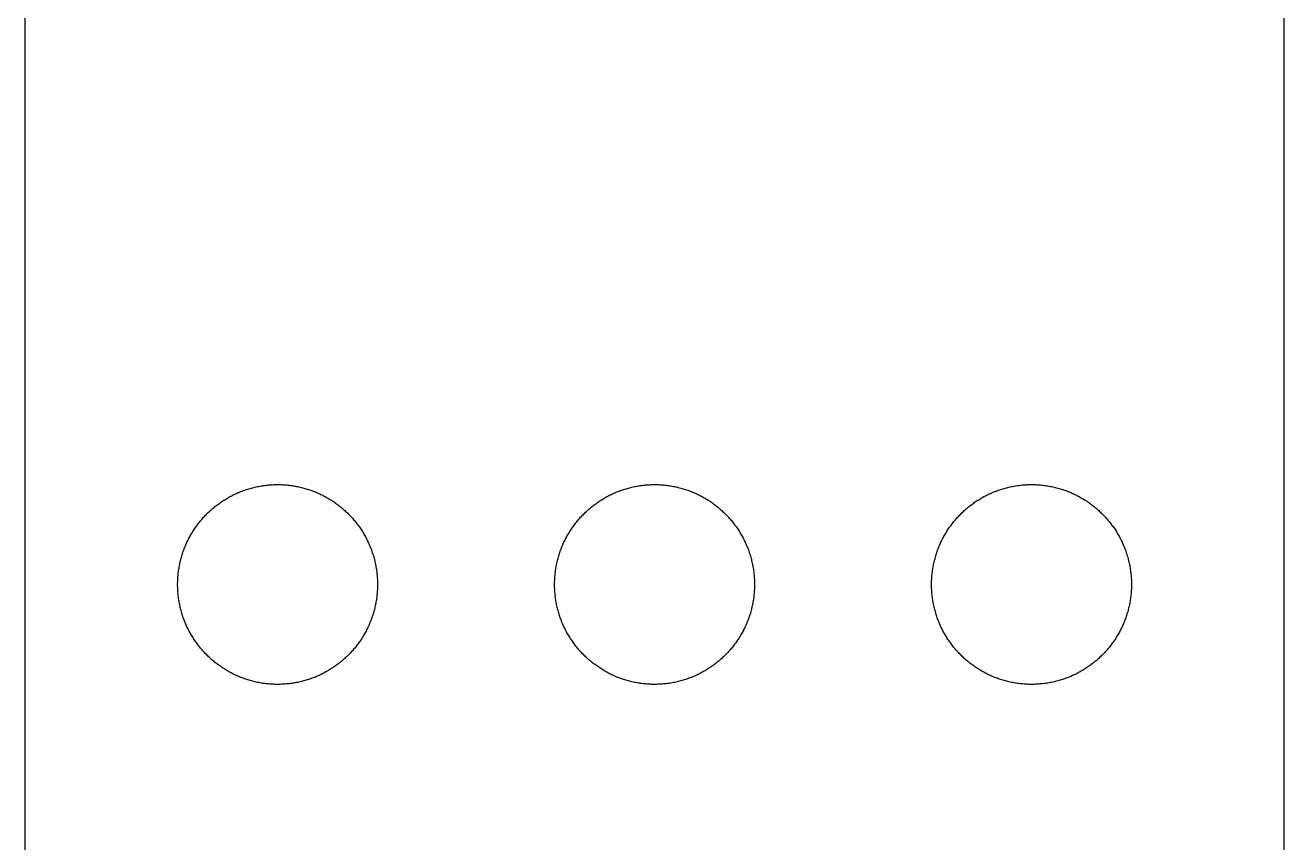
# Model space of a CAD drawing. Extents: x 85 to 125, y -208 to -80.
# Drawn here: x 84.81 to 125.11, y -175.06 to -148.87 of the extents above; entities that cross this region are included whole.
import ezdxf

# ---------------------------------------------------------------- set-up
doc = ezdxf.new("R2010")
doc.units = 0
doc.layers.add('CUT_RECTANGLE', color=7, linetype='CONTINUOUS')

msp = doc.modelspace()

# ---------------------------------------------------------------- linework, layer by layer
at = {"layer": 'CUT_RECTANGLE', "color": 1}
for points in [[(84.806, -176.204), (84.806, -172.188), (84.806, -168.172), (84.806, -164.156), (84.806, -160.141), (84.806, -156.125), (84.806, -152.109), (84.806, -148.093)], [(125.107, -148.093), (125.107, -152.109), (125.107, -156.125), (125.107, -160.141), (125.107, -164.156), (125.107, -168.172), (125.107, -172.188), (125.107, -176.204), (125.107, -180.219), (125.107, -184.235), (125.107, -188.251), (125.107, -192.266), (125.107, -196.282), (125.107, -200.298), (125.107, -204.314), (125.107, -208.329)]]:
    msp.add_lwpolyline(points, dxfattribs=at)
for points in [[(89.688, -166.788), (89.688, -166.844), (89.689, -166.899), (89.692, -166.953), (89.695, -167.008), (89.699, -167.062), (89.704, -167.116), (89.71, -167.169), (89.717, -167.223), (89.725, -167.276), (89.733, -167.329), (89.742, -167.381), (89.753, -167.433), (89.764, -167.485), (89.775, -167.537), (89.789, -167.588), (89.802, -167.639), (89.816, -167.69), (89.832, -167.74), (89.847, -167.79), (89.864, -167.84), (89.882, -167.889), (89.9, -167.938), (89.919, -167.986), (89.939, -168.034), (89.96, -168.082), (89.981, -168.129), (90.003, -168.176), (90.026, -168.222), (90.049, -168.268), (90.074, -168.314), (90.099, -168.359), (90.124, -168.404), (90.151, -168.448), (90.178, -168.492), (90.206, -168.535), (90.234, -168.578), (90.263, -168.62), (90.293, -168.662), (90.324, -168.703), (90.354, -168.744), (90.386, -168.784), (90.419, -168.824), (90.451, -168.863), (90.485, -168.902), (90.519, -168.94), (90.554, -168.978), (90.589, -169.015), (90.625, -169.051), (90.661, -169.087), (90.698, -169.123), (90.736, -169.157), (90.774, -169.191), (90.813, -169.225), (90.852, -169.258), (90.892, -169.29), (90.932, -169.322), (90.973, -169.353), (91.014, -169.383), (91.056, -169.413), (91.099, -169.442), (91.141, -169.471), (91.184, -169.498), (91.228, -169.525), (91.272, -169.552), (91.317, -169.577), (91.362, -169.602), (91.408, -169.627), (91.454, -169.65), (91.5, -169.673), (91.547, -169.695), (91.594, -169.717), (91.642, -169.737), (91.69, -169.757), (91.739, -169.776), (91.788, -169.794), (91.837, -169.812), (91.886, -169.829), (91.936, -169.844), (91.986, -169.86), (92.037, -169.874), (92.088, -169.888), (92.139, -169.901), (92.191, -169.913), (92.243, -169.923), (92.295, -169.934), (92.348, -169.943), (92.4, -169.951), (92.453, -169.959), (92.507, -169.966), (92.561, -169.972), (92.614, -169.977), (92.669, -169.981), (92.723, -169.984), (92.778, -169.987), (92.833, -169.988), (92.888, -169.988), (92.943, -169.988), (92.998, -169.987), (93.053, -169.984), (93.107, -169.981), (93.161, -169.977), (93.215, -169.972), (93.269, -169.966), (93.322, -169.959), (93.375, -169.951), (93.428, -169.943), (93.481, -169.934), (93.533, -169.923), (93.585, -169.913), (93.636, -169.901), (93.688, -169.888), (93.739, -169.874), (93.789, -169.86), (93.839, -169.844), (93.889, -169.829), (93.939, -169.812), (93.988, -169.794), (94.037, -169.776), (94.086, -169.757), (94.133, -169.737), (94.181, -169.717), (94.229, -169.695), (94.275, -169.673), (94.322, -169.65), (94.368, -169.627), (94.413, -169.602), (94.458, -169.577), (94.503, -169.552), (94.547, -169.525), (94.591, -169.498), (94.634, -169.471), (94.677, -169.442), (94.72, -169.413), (94.761, -169.383), (94.802, -169.353), (94.843, -169.322), (94.884, -169.29), (94.923, -169.258), (94.963, -169.225), (95.002, -169.191), (95.039, -169.157), (95.077, -169.123), (95.114, -169.087), (95.151, -169.051), (95.187, -169.015), (95.222, -168.978), (95.257, -168.94), (95.291, -168.902), (95.324, -168.863), (95.357, -168.824), (95.39, -168.784), (95.421, -168.744), (95.452, -168.703), (95.483, -168.662), (95.513, -168.62), (95.541, -168.578), (95.57, -168.535), (95.598, -168.492), (95.625, -168.448), (95.651, -168.404), (95.677, -168.359), (95.702, -168.314), (95.726, -168.268), (95.75, -168.222), (95.772, -168.176), (95.795, -168.129), (95.816, -168.082), (95.836, -168.034), (95.857, -167.986), (95.876, -167.938), (95.894, -167.889), (95.912, -167.84), (95.928, -167.79), (95.944, -167.74), (95.96, -167.69), (95.974, -167.639), (95.987, -167.588), (96, -167.537), (96.012, -167.485), (96.023, -167.433), (96.033, -167.381), (96.043, -167.329), (96.051, -167.276), (96.059, -167.223), (96.066, -167.169), (96.071, -167.116), (96.077, -167.062), (96.081, -167.008), (96.084, -166.953), (96.086, -166.899), (96.088, -166.844), (96.088, -166.788), (96.088, -166.733), (96.086, -166.678), (96.084, -166.624), (96.081, -166.569), (96.077, -166.515), (96.071, -166.461), (96.066, -166.407), (96.059, -166.354), (96.051, -166.301), (96.043, -166.248), (96.033, -166.195), (96.023, -166.143), (96.012, -166.091), (96, -166.04), (95.987, -165.989), (95.974, -165.937), (95.96, -165.887), (95.944, -165.837), (95.928, -165.787), (95.912, -165.737), (95.894, -165.688), (95.876, -165.639), (95.857, -165.591), (95.836, -165.543), (95.816, -165.495), (95.795, -165.448), (95.772, -165.401), (95.75, -165.354), (95.726, -165.308), (95.702, -165.263), (95.677, -165.218), (95.651, -165.173), (95.625, -165.129), (95.598, -165.085), (95.57, -165.042), (95.541, -164.999), (95.513, -164.957), (95.483, -164.915), (95.452, -164.874), (95.421, -164.833), (95.39, -164.792), (95.357, -164.753), (95.324, -164.713), (95.291, -164.674), (95.257, -164.637), (95.222, -164.599), (95.187, -164.562), (95.151, -164.525), (95.114, -164.489), (95.077, -164.454), (95.039, -164.42), (95.002, -164.385), (94.963, -164.352), (94.923, -164.319), (94.884, -164.286), (94.843, -164.255), (94.802, -164.224), (94.761, -164.193), (94.72, -164.163), (94.677, -164.135), (94.634, -164.106), (94.591, -164.078), (94.547, -164.052), (94.503, -164.025), (94.458, -163.999), (94.413, -163.974), (94.368, -163.95), (94.322, -163.926), (94.275, -163.904), (94.229, -163.881), (94.181, -163.86), (94.133, -163.84), (94.086, -163.819), (94.037, -163.8), (93.988, -163.782), (93.939, -163.764), (93.889, -163.748), (93.839, -163.732), (93.789, -163.717), (93.739, -163.702), (93.688, -163.689), (93.636, -163.676), (93.585, -163.664), (93.533, -163.653), (93.481, -163.643), (93.428, -163.633), (93.375, -163.625), (93.322, -163.617), (93.269, -163.61), (93.215, -163.605), (93.161, -163.599), (93.107, -163.595), (93.053, -163.592), (92.998, -163.59), (92.943, -163.588), (92.888, -163.588), (92.833, -163.588), (92.778, -163.59), (92.723, -163.592), (92.669, -163.595), (92.614, -163.599), (92.561, -163.605), (92.507, -163.61), (92.453, -163.617), (92.4, -163.625), (92.348, -163.633), (92.295, -163.643), (92.243, -163.653), (92.191, -163.664), (92.139, -163.676), (92.088, -163.689), (92.037, -163.702), (91.986, -163.717), (91.936, -163.732), (91.886, -163.748), (91.837, -163.764), (91.788, -163.782), (91.739, -163.8), (91.69, -163.819), (91.642, -163.84), (91.594, -163.86), (91.547, -163.881), (91.5, -163.904), (91.454, -163.926), (91.408, -163.95), (91.362, -163.974), (91.317, -163.999), (91.272, -164.025), (91.228, -164.052), (91.184, -164.078), (91.141, -164.106), (91.099, -164.135), (91.056, -164.163), (91.014, -164.193), (90.973, -164.224), (90.932, -164.255), (90.892, -164.286), (90.852, -164.319), (90.813, -164.352), (90.774, -164.385), (90.736, -164.42), (90.698, -164.454), (90.661, -164.489), (90.625, -164.525), (90.589, -164.562), (90.554, -164.599), (90.519, -164.637), (90.485, -164.674), (90.451, -164.713), (90.419, -164.753), (90.386, -164.792), (90.354, -164.833), (90.324, -164.874), (90.293, -164.915), (90.263, -164.957), (90.234, -164.999), (90.206, -165.042), (90.178, -165.085), (90.151, -165.129), (90.124, -165.173), (90.099, -165.218), (90.074, -165.263), (90.049, -165.308), (90.026, -165.354), (90.003, -165.401), (89.981, -165.448), (89.96, -165.495), (89.939, -165.543), (89.919, -165.591), (89.9, -165.639), (89.882, -165.688), (89.864, -165.737), (89.847, -165.787), (89.832, -165.837), (89.816, -165.887), (89.802, -165.937), (89.789, -165.989), (89.775, -166.04), (89.764, -166.091), (89.753, -166.143), (89.742, -166.195), (89.733, -166.248), (89.725, -166.301), (89.717, -166.354), (89.71, -166.407), (89.704, -166.461), (89.699, -166.515), (89.695, -166.569), (89.692, -166.624), (89.689, -166.678), (89.688, -166.733), (89.688, -166.788)], [(101.758, -166.788), (101.758, -166.844), (101.76, -166.899), (101.762, -166.953), (101.765, -167.008), (101.769, -167.062), (101.775, -167.116), (101.78, -167.169), (101.787, -167.223), (101.795, -167.276), (101.803, -167.329), (101.813, -167.381), (101.823, -167.433), (101.834, -167.485), (101.846, -167.537), (101.859, -167.588), (101.872, -167.639), (101.887, -167.69), (101.902, -167.74), (101.918, -167.79), (101.934, -167.84), (101.952, -167.889), (101.97, -167.938), (101.989, -167.986), (102.01, -168.034), (102.03, -168.082), (102.051, -168.129), (102.074, -168.176), (102.096, -168.222), (102.12, -168.268), (102.144, -168.314), (102.169, -168.359), (102.195, -168.404), (102.222, -168.448), (102.248, -168.492), (102.276, -168.535), (102.305, -168.577), (102.333, -168.62), (102.363, -168.662), (102.394, -168.703), (102.425, -168.744), (102.456, -168.784), (102.489, -168.824), (102.522, -168.863), (102.555, -168.902), (102.59, -168.94), (102.624, -168.978), (102.659, -169.015), (102.695, -169.051), (102.732, -169.087), (102.769, -169.122), (102.807, -169.157), (102.844, -169.191), (102.883, -169.225), (102.923, -169.257), (102.962, -169.29), (103.002, -169.322), (103.044, -169.352), (103.085, -169.383), (103.126, -169.413), (103.169, -169.442), (103.212, -169.47), (103.255, -169.498), (103.299, -169.525), (103.343, -169.552), (103.387, -169.577), (103.433, -169.602), (103.478, -169.627), (103.524, -169.65), (103.571, -169.673), (103.617, -169.695), (103.665, -169.717), (103.713, -169.737), (103.76, -169.757), (103.809, -169.776), (103.858, -169.794), (103.907, -169.812), (103.956, -169.829), (104.007, -169.844), (104.057, -169.86), (104.107, -169.874), (104.158, -169.887), (104.209, -169.901), (104.261, -169.913), (104.313, -169.923), (104.365, -169.934), (104.418, -169.943), (104.471, -169.951), (104.524, -169.959), (104.577, -169.966), (104.631, -169.972), (104.685, -169.977), (104.739, -169.981), (104.793, -169.984), (104.848, -169.987), (104.903, -169.988), (104.958, -169.988), (105.013, -169.988), (105.068, -169.987), (105.123, -169.984), (105.177, -169.981), (105.232, -169.977), (105.285, -169.972), (105.339, -169.966), (105.393, -169.959), (105.445, -169.951), (105.498, -169.943), (105.551, -169.934), (105.603, -169.923), (105.655, -169.913), (105.707, -169.901), (105.758, -169.887), (105.809, -169.874), (105.86, -169.86), (105.91, -169.844), (105.96, -169.829), (106.009, -169.812), (106.058, -169.794), (106.107, -169.776), (106.156, -169.757), (106.204, -169.737), (106.252, -169.717), (106.299, -169.695), (106.346, -169.673), (106.392, -169.65), (106.438, -169.627), (106.484, -169.602), (106.529, -169.577), (106.574, -169.552), (106.618, -169.525), (106.662, -169.498), (106.705, -169.47), (106.747, -169.442), (106.79, -169.413), (106.832, -169.383), (106.873, -169.352), (106.914, -169.322), (106.954, -169.29), (106.994, -169.257), (107.033, -169.225), (107.072, -169.191), (107.11, -169.157), (107.148, -169.122), (107.185, -169.087), (107.221, -169.051), (107.257, -169.015), (107.293, -168.978), (107.327, -168.94), (107.361, -168.902), (107.395, -168.863), (107.428, -168.824), (107.46, -168.784), (107.492, -168.744), (107.523, -168.703), (107.553, -168.662), (107.583, -168.62), (107.612, -168.577), (107.641, -168.535), (107.668, -168.492), (107.695, -168.448), (107.722, -168.404), (107.748, -168.359), (107.772, -168.314), (107.797, -168.268), (107.82, -168.222), (107.843, -168.176), (107.865, -168.129), (107.887, -168.082), (107.907, -168.034), (107.927, -167.986), (107.946, -167.938), (107.964, -167.889), (107.982, -167.84), (107.999, -167.79), (108.015, -167.74), (108.03, -167.69), (108.045, -167.639), (108.058, -167.588), (108.071, -167.537), (108.083, -167.485), (108.093, -167.433), (108.104, -167.381), (108.113, -167.329), (108.122, -167.276), (108.13, -167.223), (108.136, -167.169), (108.142, -167.116), (108.147, -167.062), (108.151, -167.008), (108.154, -166.953), (108.157, -166.899), (108.158, -166.844), (108.158, -166.788), (108.158, -166.733), (108.157, -166.678), (108.154, -166.624), (108.151, -166.569), (108.147, -166.515), (108.142, -166.461), (108.136, -166.407), (108.13, -166.354), (108.122, -166.301), (108.113, -166.248), (108.104, -166.196), (108.093, -166.144), (108.083, -166.091), (108.071, -166.04), (108.058, -165.989), (108.045, -165.938), (108.03, -165.887), (108.015, -165.837), (107.999, -165.787), (107.982, -165.737), (107.964, -165.688), (107.946, -165.639), (107.927, -165.591), (107.907, -165.543), (107.887, -165.495), (107.865, -165.448), (107.843, -165.401), (107.82, -165.354), (107.797, -165.308), (107.772, -165.263), (107.748, -165.218), (107.722, -165.173), (107.695, -165.129), (107.668, -165.085), (107.641, -165.042), (107.612, -164.999), (107.583, -164.957), (107.553, -164.915), (107.523, -164.874), (107.492, -164.833), (107.46, -164.792), (107.428, -164.753), (107.395, -164.713), (107.361, -164.675), (107.327, -164.637), (107.293, -164.599), (107.257, -164.562), (107.221, -164.526), (107.185, -164.489), (107.148, -164.454), (107.11, -164.42), (107.072, -164.385), (107.033, -164.352), (106.994, -164.319), (106.954, -164.286), (106.914, -164.255), (106.873, -164.224), (106.832, -164.193), (106.79, -164.164), (106.747, -164.135), (106.705, -164.106), (106.662, -164.078), (106.618, -164.052), (106.574, -164.025), (106.529, -163.999), (106.484, -163.975), (106.438, -163.95), (106.392, -163.926), (106.346, -163.904), (106.299, -163.881), (106.252, -163.86), (106.204, -163.84), (106.156, -163.82), (106.107, -163.8), (106.058, -163.782), (106.009, -163.765), (105.96, -163.748), (105.91, -163.732), (105.86, -163.717), (105.809, -163.702), (105.758, -163.689), (105.707, -163.676), (105.655, -163.664), (105.603, -163.653), (105.551, -163.643), (105.498, -163.633), (105.445, -163.625), (105.393, -163.617), (105.339, -163.61), (105.285, -163.605), (105.232, -163.599), (105.177, -163.595), (105.123, -163.592), (105.068, -163.59), (105.013, -163.588), (104.958, -163.588), (104.903, -163.588), (104.848, -163.59), (104.793, -163.592), (104.739, -163.595), (104.685, -163.599), (104.631, -163.605), (104.577, -163.61), (104.524, -163.617), (104.471, -163.625), (104.418, -163.633), (104.365, -163.643), (104.313, -163.653), (104.261, -163.664), (104.209, -163.676), (104.158, -163.689), (104.107, -163.702), (104.057, -163.717), (104.007, -163.732), (103.956, -163.748), (103.907, -163.765), (103.858, -163.782), (103.809, -163.8), (103.76, -163.82), (103.713, -163.84), (103.665, -163.86), (103.617, -163.881), (103.571, -163.904), (103.524, -163.926), (103.478, -163.95), (103.433, -163.975), (103.387, -163.999), (103.343, -164.025), (103.299, -164.052), (103.255, -164.078), (103.212, -164.106), (103.169, -164.135), (103.126, -164.164), (103.085, -164.193), (103.044, -164.224), (103.002, -164.255), (102.962, -164.286), (102.923, -164.319), (102.883, -164.352), (102.844, -164.385), (102.807, -164.42), (102.769, -164.454), (102.732, -164.489), (102.695, -164.526), (102.659, -164.562), (102.624, -164.599), (102.59, -164.637), (102.555, -164.675), (102.522, -164.713), (102.489, -164.753), (102.456, -164.792), (102.425, -164.833), (102.394, -164.874), (102.363, -164.915), (102.333, -164.957), (102.305, -164.999), (102.276, -165.042), (102.248, -165.085), (102.222, -165.129), (102.195, -165.173), (102.169, -165.218), (102.144, -165.263), (102.12, -165.308), (102.096, -165.354), (102.074, -165.401), (102.051, -165.448), (102.03, -165.495), (102.01, -165.543), (101.989, -165.591), (101.97, -165.639), (101.952, -165.688), (101.934, -165.737), (101.918, -165.787), (101.902, -165.837), (101.887, -165.887), (101.872, -165.938), (101.859, -165.989), (101.846, -166.04), (101.834, -166.091), (101.823, -166.144), (101.813, -166.196), (101.803, -166.248), (101.795, -166.301), (101.787, -166.354), (101.78, -166.407), (101.775, -166.461), (101.769, -166.515), (101.765, -166.569), (101.762, -166.624), (101.76, -166.678), (101.758, -166.733), (101.758, -166.788)], [(113.828, -166.788), (113.828, -166.844), (113.83, -166.899), (113.833, -166.953), (113.835, -167.008), (113.839, -167.062), (113.845, -167.116), (113.85, -167.169), (113.857, -167.223), (113.865, -167.276), (113.873, -167.329), (113.883, -167.381), (113.893, -167.433), (113.904, -167.485), (113.916, -167.537), (113.929, -167.588), (113.942, -167.639), (113.957, -167.69), (113.972, -167.74), (113.988, -167.79), (114.005, -167.84), (114.023, -167.889), (114.041, -167.938), (114.06, -167.986), (114.08, -168.034), (114.1, -168.082), (114.121, -168.129), (114.144, -168.176), (114.166, -168.222), (114.19, -168.268), (114.215, -168.314), (114.239, -168.359), (114.265, -168.404), (114.292, -168.448), (114.318, -168.492), (114.346, -168.535), (114.375, -168.577), (114.404, -168.62), (114.433, -168.662), (114.464, -168.703), (114.495, -168.744), (114.527, -168.784), (114.559, -168.824), (114.592, -168.863), (114.625, -168.902), (114.66, -168.94), (114.694, -168.978), (114.729, -169.015), (114.766, -169.051), (114.802, -169.087), (114.839, -169.122), (114.877, -169.157), (114.915, -169.191), (114.953, -169.225), (114.993, -169.257), (115.032, -169.29), (115.073, -169.322), (115.114, -169.352), (115.155, -169.383), (115.197, -169.413), (115.239, -169.442), (115.282, -169.47), (115.325, -169.498), (115.369, -169.525), (115.413, -169.552), (115.458, -169.577), (115.503, -169.602), (115.549, -169.627), (115.595, -169.65), (115.641, -169.673), (115.688, -169.695), (115.735, -169.717), (115.783, -169.737), (115.831, -169.757), (115.879, -169.776), (115.928, -169.794), (115.977, -169.812), (116.027, -169.829), (116.077, -169.844), (116.127, -169.86), (116.178, -169.874), (116.229, -169.887), (116.28, -169.901), (116.332, -169.913), (116.384, -169.923), (116.436, -169.934), (116.488, -169.943), (116.541, -169.951), (116.594, -169.959), (116.648, -169.966), (116.701, -169.972), (116.755, -169.977), (116.809, -169.981), (116.864, -169.984), (116.918, -169.987), (116.973, -169.988), (117.029, -169.988), (117.084, -169.988), (117.139, -169.987), (117.193, -169.984), (117.248, -169.981), (117.302, -169.977), (117.356, -169.972), (117.409, -169.966), (117.463, -169.959), (117.516, -169.951), (117.569, -169.943), (117.621, -169.934), (117.673, -169.923), (117.726, -169.913), (117.777, -169.901), (117.828, -169.887), (117.879, -169.874), (117.93, -169.86), (117.98, -169.844), (118.03, -169.829), (118.08, -169.812), (118.129, -169.794), (118.178, -169.776), (118.226, -169.757), (118.274, -169.737), (118.322, -169.717), (118.369, -169.695), (118.416, -169.673), (118.463, -169.65), (118.509, -169.627), (118.554, -169.602), (118.599, -169.577), (118.644, -169.552), (118.688, -169.525), (118.732, -169.498), (118.775, -169.47), (118.818, -169.442), (118.86, -169.413), (118.902, -169.383), (118.943, -169.352), (118.984, -169.322), (119.025, -169.29), (119.064, -169.257), (119.104, -169.225), (119.142, -169.191), (119.18, -169.157), (119.218, -169.122), (119.255, -169.087), (119.291, -169.051), (119.328, -169.015), (119.363, -168.978), (119.397, -168.94), (119.432, -168.902), (119.465, -168.863), (119.498, -168.824), (119.53, -168.784), (119.562, -168.744), (119.593, -168.703), (119.624, -168.662), (119.653, -168.62), (119.682, -168.577), (119.711, -168.535), (119.739, -168.492), (119.765, -168.448), (119.792, -168.404), (119.818, -168.359), (119.842, -168.314), (119.867, -168.268), (119.891, -168.222), (119.913, -168.176), (119.936, -168.129), (119.957, -168.082), (119.977, -168.034), (119.997, -167.986), (120.017, -167.938), (120.034, -167.889), (120.052, -167.84), (120.069, -167.79), (120.085, -167.74), (120.1, -167.69), (120.115, -167.639), (120.128, -167.588), (120.141, -167.537), (120.153, -167.485), (120.164, -167.433), (120.174, -167.381), (120.184, -167.329), (120.192, -167.276), (120.2, -167.223), (120.207, -167.169), (120.212, -167.116), (120.218, -167.062), (120.222, -167.008), (120.225, -166.953), (120.227, -166.899), (120.229, -166.844), (120.229, -166.788), (120.229, -166.733), (120.227, -166.678), (120.225, -166.624), (120.222, -166.569), (120.218, -166.515), (120.212, -166.461), (120.207, -166.407), (120.2, -166.354), (120.192, -166.301), (120.184, -166.248), (120.174, -166.196), (120.164, -166.144), (120.153, -166.091), (120.141, -166.04), (120.128, -165.989), (120.115, -165.938), (120.1, -165.887), (120.085, -165.837), (120.069, -165.787), (120.052, -165.737), (120.034, -165.688), (120.017, -165.639), (119.997, -165.591), (119.977, -165.543), (119.957, -165.495), (119.936, -165.448), (119.913, -165.401), (119.891, -165.354), (119.867, -165.308), (119.842, -165.263), (119.818, -165.218), (119.792, -165.173), (119.765, -165.129), (119.739, -165.085), (119.711, -165.042), (119.682, -164.999), (119.653, -164.957), (119.624, -164.915), (119.593, -164.874), (119.562, -164.833), (119.53, -164.792), (119.498, -164.753), (119.465, -164.713), (119.432, -164.675), (119.397, -164.637), (119.363, -164.599), (119.328, -164.562), (119.291, -164.526), (119.255, -164.489), (119.218, -164.454), (119.18, -164.42), (119.142, -164.385), (119.104, -164.352), (119.064, -164.319), (119.025, -164.286), (118.984, -164.255), (118.943, -164.224), (118.902, -164.193), (118.86, -164.164), (118.818, -164.135), (118.775, -164.106), (118.732, -164.078), (118.688, -164.052), (118.644, -164.025), (118.599, -163.999), (118.554, -163.975), (118.509, -163.95), (118.463, -163.926), (118.416, -163.904), (118.369, -163.881), (118.322, -163.86), (118.274, -163.84), (118.226, -163.82), (118.178, -163.8), (118.129, -163.782), (118.08, -163.765), (118.03, -163.748), (117.98, -163.732), (117.93, -163.717), (117.879, -163.702), (117.828, -163.689), (117.777, -163.676), (117.726, -163.664), (117.673, -163.653), (117.621, -163.643), (117.569, -163.633), (117.516, -163.625), (117.463, -163.617), (117.409, -163.61), (117.356, -163.605), (117.302, -163.599), (117.248, -163.595), (117.193, -163.592), (117.139, -163.59), (117.084, -163.588), (117.029, -163.588), (116.973, -163.588), (116.918, -163.59), (116.864, -163.592), (116.809, -163.595), (116.755, -163.599), (116.701, -163.605), (116.648, -163.61), (116.594, -163.617), (116.541, -163.625), (116.488, -163.633), (116.436, -163.643), (116.384, -163.653), (116.332, -163.664), (116.28, -163.676), (116.229, -163.689), (116.178, -163.702), (116.127, -163.717), (116.077, -163.732), (116.027, -163.748), (115.977, -163.765), (115.928, -163.782), (115.879, -163.8), (115.831, -163.82), (115.783, -163.84), (115.735, -163.86), (115.688, -163.881), (115.641, -163.904), (115.595, -163.926), (115.549, -163.95), (115.503, -163.975), (115.458, -163.999), (115.413, -164.025), (115.369, -164.052), (115.325, -164.078), (115.282, -164.106), (115.239, -164.135), (115.197, -164.164), (115.155, -164.193), (115.114, -164.224), (115.073, -164.255), (115.032, -164.286), (114.993, -164.319), (114.953, -164.352), (114.915, -164.385), (114.877, -164.42), (114.839, -164.454), (114.802, -164.489), (114.766, -164.526), (114.729, -164.562), (114.694, -164.599), (114.66, -164.637), (114.625, -164.675), (114.592, -164.713), (114.559, -164.753), (114.527, -164.792), (114.495, -164.833), (114.464, -164.874), (114.433, -164.915), (114.404, -164.957), (114.375, -164.999), (114.346, -165.042), (114.318, -165.085), (114.292, -165.129), (114.265, -165.173), (114.239, -165.218), (114.215, -165.263), (114.19, -165.308), (114.166, -165.354), (114.144, -165.401), (114.121, -165.448), (114.1, -165.495), (114.08, -165.543), (114.06, -165.591), (114.041, -165.639), (114.023, -165.688), (114.005, -165.737), (113.988, -165.787), (113.972, -165.837), (113.957, -165.887), (113.942, -165.938), (113.929, -165.989), (113.916, -166.04), (113.904, -166.091), (113.893, -166.144), (113.883, -166.196), (113.873, -166.248), (113.865, -166.301), (113.857, -166.354), (113.85, -166.407), (113.845, -166.461), (113.839, -166.515), (113.835, -166.569), (113.833, -166.624), (113.83, -166.678), (113.828, -166.733), (113.828, -166.788)]]:
    msp.add_open_spline(points, degree=3, knots=[0, 0, 0, 0, 1, 1, 1, 2, 2, 2, 3, 3, 3, 4, 4, 4, 5, 5, 5, 6, 6, 6, 7, 7, 7, 8, 8, 8, 9, 9, 9, 10, 10, 10, 11, 11, 11, 12, 12, 12, 13, 13, 13, 14, 14, 14, 15, 15, 15, 16, 16, 16, 17, 17, 17, 18, 18, 18, 19, 19, 19, 20, 20, 20, 21, 21, 21, 22, 22, 22, 23, 23, 23, 24, 24, 24, 25, 25, 25, 26, 26, 26, 27, 27, 27, 28, 28, 28, 29, 29, 29, 30, 30, 30, 31, 31, 31, 32, 32, 32, 33, 33, 33, 34, 34, 34, 35, 35, 35, 36, 36, 36, 37, 37, 37, 38, 38, 38, 39, 39, 39, 40, 40, 40, 41, 41, 41, 42, 42, 42, 43, 43, 43, 44, 44, 44, 45, 45, 45, 46, 46, 46, 47, 47, 47, 48, 48, 48, 49, 49, 49, 50, 50, 50, 51, 51, 51, 52, 52, 52, 53, 53, 53, 54, 54, 54, 55, 55, 55, 56, 56, 56, 57, 57, 57, 58, 58, 58, 59, 59, 59, 60, 60, 60, 61, 61, 61, 62, 62, 62, 63, 63, 63, 64, 64, 64, 65, 65, 65, 66, 66, 66, 67, 67, 67, 68, 68, 68, 69, 69, 69, 70, 70, 70, 71, 71, 71, 72, 72, 72, 73, 73, 73, 74, 74, 74, 75, 75, 75, 76, 76, 76, 77, 77, 77, 78, 78, 78, 79, 79, 79, 80, 80, 80, 81, 81, 81, 82, 82, 82, 83, 83, 83, 84, 84, 84, 85, 85, 85, 86, 86, 86, 87, 87, 87, 88, 88, 88, 89, 89, 89, 90, 90, 90, 91, 91, 91, 92, 92, 92, 93, 93, 93, 94, 94, 94, 95, 95, 95, 96, 96, 96, 97, 97, 97, 98, 98, 98, 99, 99, 99, 100, 100, 100, 101, 101, 101, 102, 102, 102, 103, 103, 103, 104, 104, 104, 105, 105, 105, 106, 106, 106, 107, 107, 107, 108, 108, 108, 109, 109, 109, 110, 110, 110, 111, 111, 111, 112, 112, 112, 113, 113, 113, 114, 114, 114, 115, 115, 115, 116, 116, 116, 117, 117, 117, 118, 118, 118, 119, 119, 119, 120, 120, 120, 121, 121, 121, 122, 122, 122, 123, 123, 123, 124, 124, 124, 125, 125, 125, 126, 126, 126, 127, 127, 127, 128, 128, 128, 128], dxfattribs=at)

doc.saveas('drawing.dxf')
